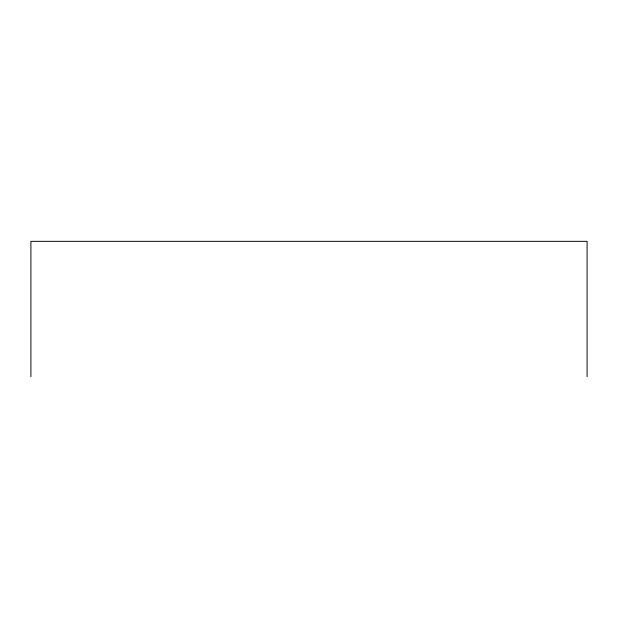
<?xml version="1.0" encoding="UTF-8"?>
<svg xmlns="http://www.w3.org/2000/svg" width="618" height="618" viewBox="0 0 618 618"><rect width="100%" height="100%" fill="white"/><g stroke="black" fill="none" stroke-linecap="round" stroke-linejoin="round"><path stroke-width="0.93" d="M587.1 376.663L587.1 241.337L30.9 241.337L30.9 376.663"/></g></svg>
